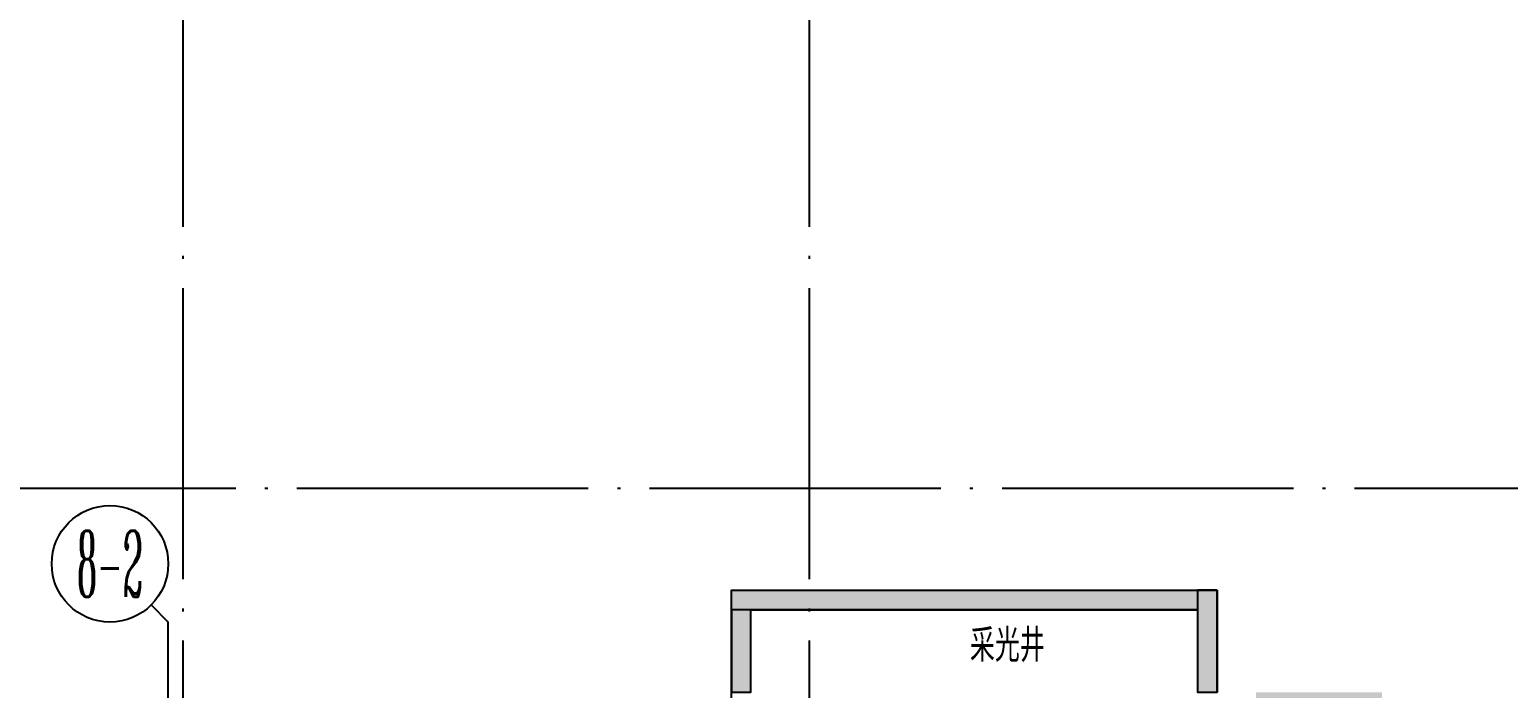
# Model space of a CAD drawing. Extents: x 290727 to 13733020, y 1731457 to 3643100.
# Drawn here: x 499735 to 514962, y 2209619 to 2216405 of the extents above; entities that cross this region are included whole.
import ezdxf
from ezdxf.enums import TextEntityAlignment as Align

# ---------------------------------------------------------------- set-up
doc = ezdxf.new("R2010")
doc.units = 0
doc.header["$LTSCALE"] = 10
doc.linetypes.add('DOTE', pattern=[2.4200000000000004, 2, -0.2, 0.02, -0.2])
doc.layers.get('0').update_dxf_attribs({"linetype": 'CONTINUOUS'})
for name, color, linetype in [('AXIS', 3, 'CONTINUOUS'), ('AXIS_TEXT', 7, 'CONTINUOUS'), ('DOTE', 8, 'DOTE'), ('PUB_TEXT', 7, 'CONTINUOUS'), ('WALL', 255, 'CONTINUOUS'), ('作业图', 4, 'CONTINUOUS'), ('文字', 4, 'CONTINUOUS')]:
    doc.layers.add(name, color=color, linetype=linetype)
doc.layers.add('DIM_MODI', color=6, linetype='CONTINUOUS', plot=False)
doc.layers.get('0').off()
doc.styles.add('_TCH_AXIS', font='COMPLEX', dxfattribs={"bigfont": 'GBCBIG'})
doc.styles.add('COMPLEX', font='COMPLEX')
doc.styles.add('HNSJY', font='HNSJY-07', dxfattribs={"width": 0.8, "bigfont": 'HNSJY-HZ'})

# ---------------------------------------------------------------- blocks, each defined once
blk = doc.blocks.new('A$C55C93FC2')
at = {"layer": 'DOTE', "linetype": 'DOTE', "ltscale": 150}
for p, q in [((16384.13505795546, 127235.4713699026), (16384.13505795546, 12199.99773951061)), ((22834.13505795546, 127235.4713699026), (22834.13505795546, 12199.99773951061)), ((10299.4560685074, 85242.35001113918), (107472.3044319216, 85242.35001113918))]:
    blk.add_line(p, q, dxfattribs=at)
blk = doc.blocks.new('_AXISO')
blk.add_circle((0, 0), 0.5)
at = {"layer": 'AXIS_TEXT', "style": 'COMPLEX', "width": 1.041666666666667}
blk.add_attdef('A', text='', height=0.56, dxfattribs=at).set_placement((-0.25, -0.28), (0.25, -0.28), align=Align.FIT)
blk = doc.blocks.new('车库建筑作业图')
h = blk.add_hatch(color=256)
h.dxf.hatch_style = 1
h.paths.add_polyline_path([(514362.2304256773, 2207179.791533115), (519262.3769100523, 2207179.791533115), (519262.3769100523, 2206979.791533144), (514362.2304256773, 2206979.791533144)])
h.paths.add_polyline_path([(512362.2255428648, 2209579.791533115), (513662.2255428648, 2209579.791533115), (513662.2255428648, 2209379.791533122), (512362.2255428648, 2209379.791533122)])
h.paths.add_polyline_path([(511762.3905819538, 2210429.79153313), (506962.3905419258, 2210429.79153313), (506962.3905419258, 2210629.791533143), (511762.3905819538, 2210629.791533143)])
h.paths.add_polyline_path([(511962.3905819524, 2210629.791533128), (511762.3905819486, 2210629.791533128), (511762.3905819486, 2209579.791533115), (511962.3905819524, 2209579.791533115)])
h.paths.add_polyline_path([(507162.3905419277, 2210429.791533144), (506962.3759334898, 2210429.791533144), (506962.3759334898, 2209579.791533115), (507162.3905419277, 2209579.791533115)])
h.paths.add_polyline_path([(501662.3761776304, 2207179.791533145), (506562.3759334898, 2207179.791533145), (506562.3759334898, 2206979.79153314), (501662.3761776304, 2206979.79153314)])
h.paths.add_polyline_path([(501062.3905819467, 2205029.791533115), (501262.3905819466, 2205029.791533115), (501262.3905819466, 2202479.791533115), (501062.3905819467, 2202479.791533115)])
for points in [[(511762.3905819538, 2210429.79153313), (506962.3905419258, 2210429.79153313), (506962.3905419258, 2210629.791533143), (511762.3905819538, 2210629.791533143)], [(511962.3905819524, 2210629.791533128), (511762.3905819486, 2210629.791533128), (511762.3905819486, 2209579.791533115), (511962.3905819524, 2209579.791533115)], [(507162.3905419277, 2210429.791533144), (506962.3759334898, 2210429.791533144), (506962.3759334898, 2209579.791533115), (507162.3905419277, 2209579.791533115)]]:
    blk.add_lwpolyline(points, close=True)
at = {"layer": 'AXIS'}
for p in [(500986.7111636974, 2210478.691002981), (501162.4470949853, 2208802.955071693)]:
    blk.add_line(p, (501162.4470949854, 2210302.955071693), dxfattribs=at)
at = {"layer": 'DIM_MODI', "linetype": 'Continuous'}
for p, q in [((506962.447094961, 2207179.791628825), (506962.447094991, 2210629.787113294)), ((506962.447094991, 2210629.787113294), (511962.3905819472, 2210629.78711327)), ((511962.3905819472, 2210629.78711327), (511962.3905819408, 2209579.787113279))]:
    blk.add_line(p, q, dxfattribs=at)
at = {"layer": 'DOTE', "ltscale": 150}
blk.add_line((501162.4470949841, 2201979.791533143), (501162.4470949853, 2209788.724588725), dxfattribs=at)
at = {"layer": 'WALL'}
for p, q in [((506962.3905419322, 2210629.791533144), (511962.3905819472, 2210629.791533128)), ((506962.3905419322, 2209479.791533153), (506962.3905419322, 2210629.791533144)), ((511962.3905819472, 2210629.791533128), (511962.3905819408, 2209579.79153312)), ((507162.3905419322, 2210429.791533143), (511762.3905819459, 2210429.791533129)), ((507162.3905419322, 2209579.791533142), (507162.3905419322, 2210429.791533143)), ((511762.3905819459, 2210429.791533129), (511762.3905819408, 2209579.79153313))]:
    blk.add_line(p, q, dxfattribs=at)
at = {"layer": 'AXIS'}
ref = blk.add_blockref('_AXISO', (500562.4470949855, 2210902.955071693), dxfattribs=dict(at, xscale=1200, yscale=1200, zscale=1200))
ref.add_attrib('A', '8-2', dxfattribs={"layer": 'AXIS_TEXT', "height": 678.8225099390856, "style": '_TCH_AXIS', "width": 0.349999999999999}).set_placement((500223.0358400159, 2210563.543816724), (500901.858349955, 2210563.543816724), align=Align.FIT)
at = {"layer": '文字', "linetype": 'Continuous'}
blk.add_blockref('A$C55C93FC2', (484928.2411151752, 2126437.437102827), dxfattribs=at)
at = {"layer": 'PUB_TEXT', "style": 'HNSJY', "width": 0.8}
blk.add_text('采光井', height=337.5886524822695, dxfattribs=at).set_placement((509417.8016420555, 2209893.116293675))

msp = doc.modelspace()

# ---------------------------------------------------------------- block references
at = {"layer": '作业图', "linetype": 'Continuous'}
msp.add_blockref('车库建筑作业图', (0, 0), dxfattribs=at)

doc.saveas('drawing.dxf')
